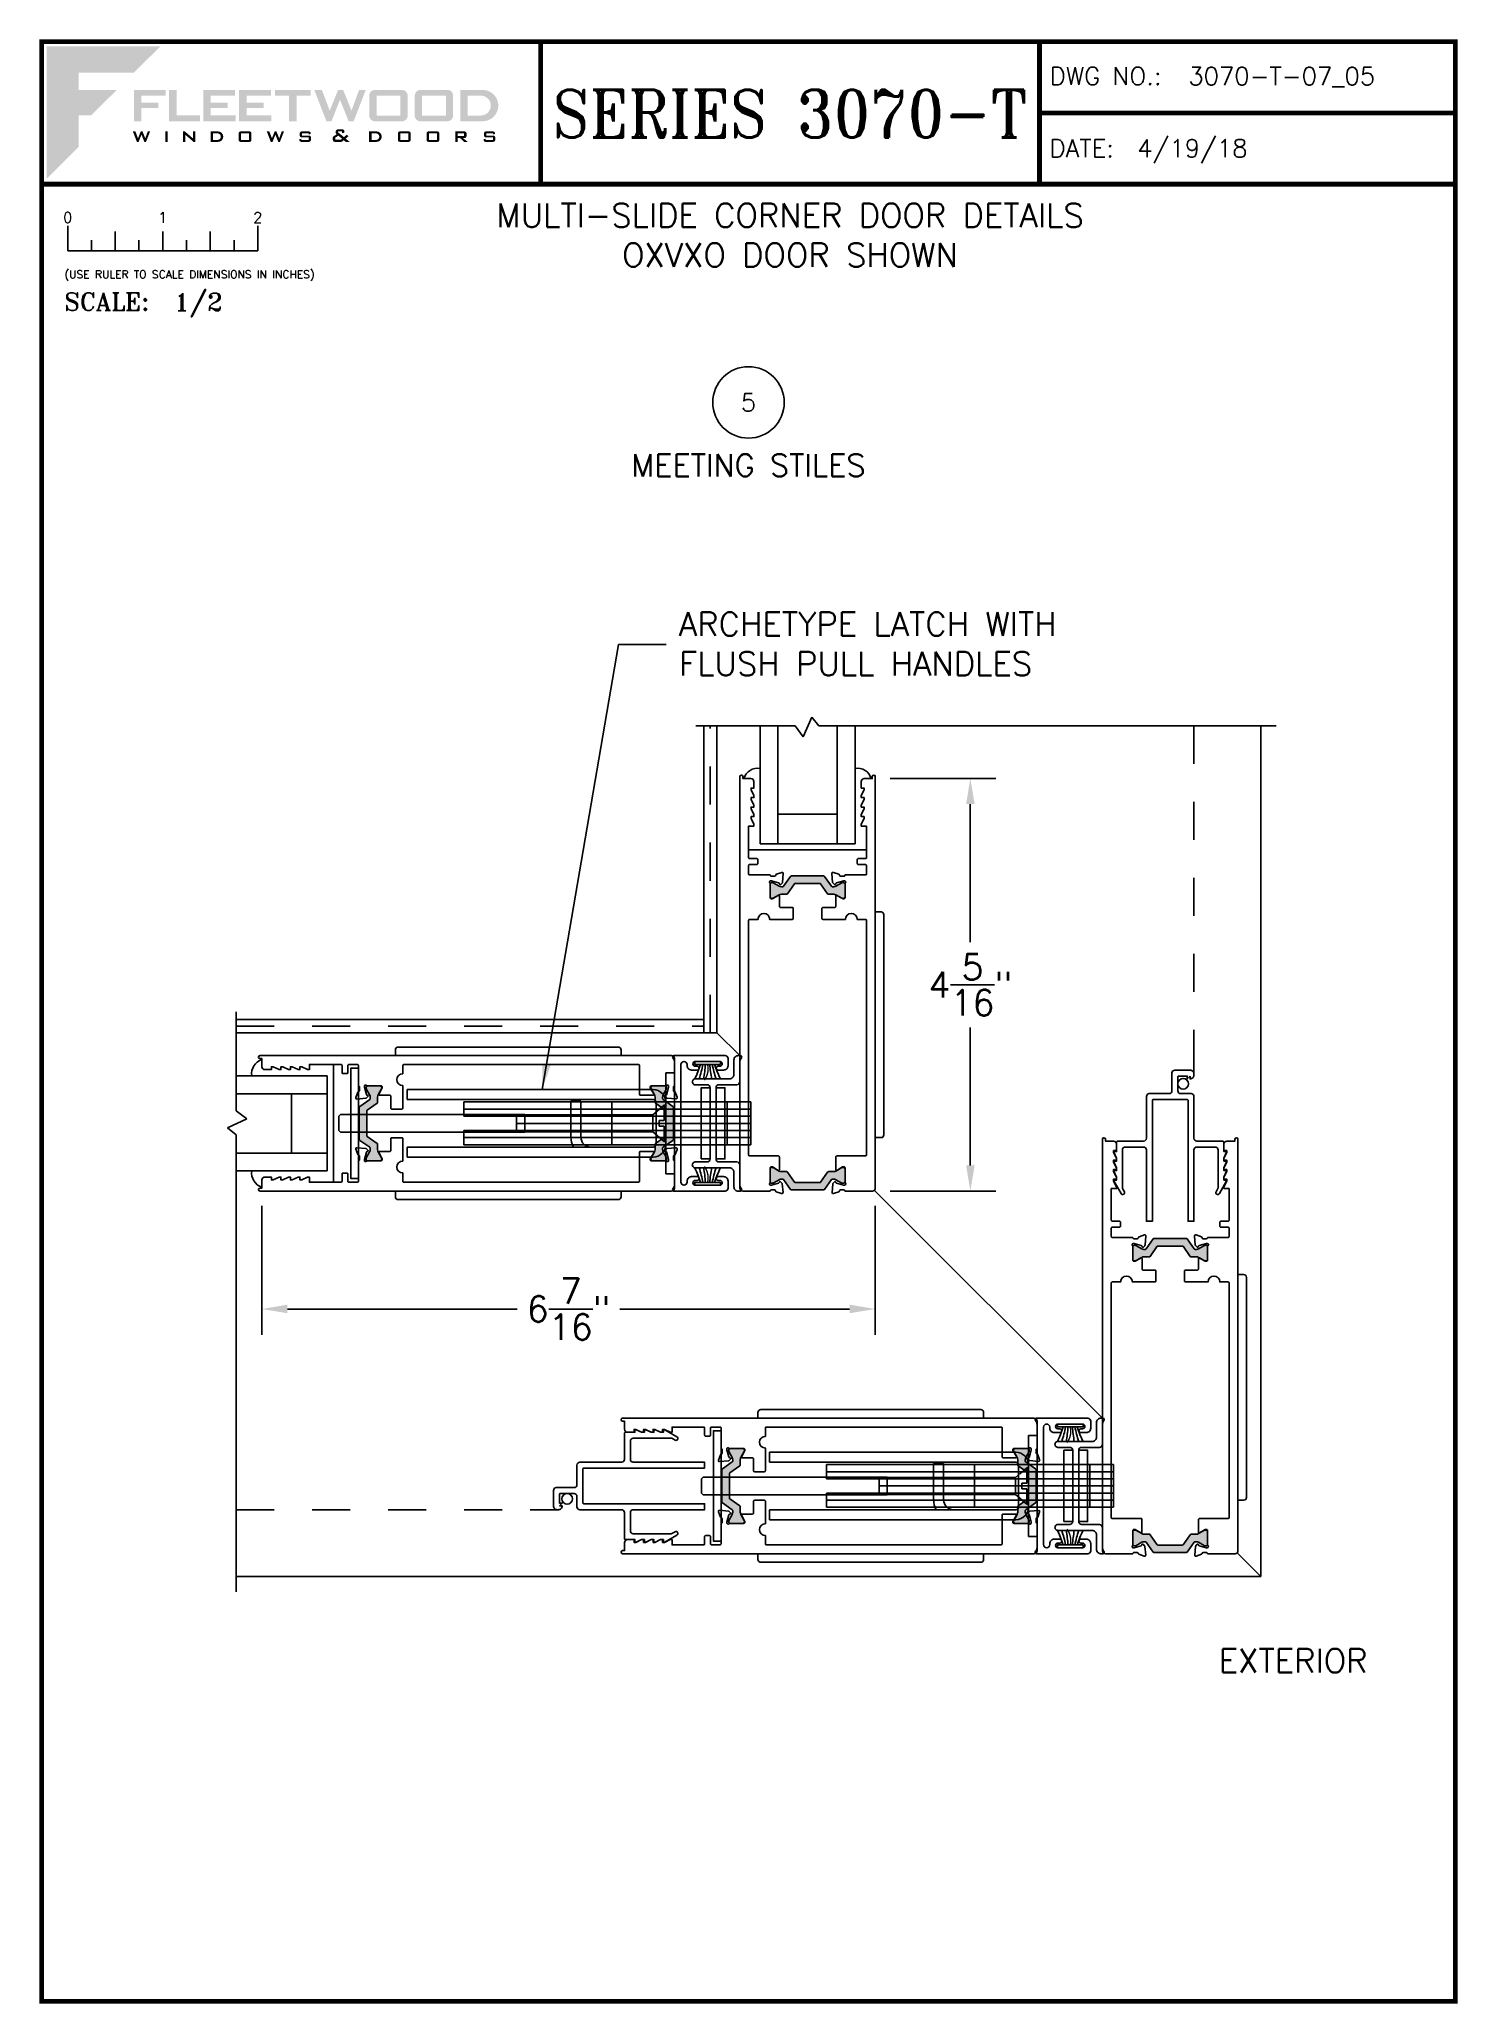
# Paper-space layout 'DETAIL 5' of a CAD drawing. Extents: x 0.3 to 7.8, y 0.1 to 10.4.
# The model-space entities are those that its viewports show. They can reach past a viewport. Long polylines and large blocks are cut down to what shows.
import ezdxf
from ezdxf.enums import TextEntityAlignment as Align

# ---------------------------------------------------------------- set-up
doc = ezdxf.new("R2010")
doc.units = 0
doc.header["$LTSCALE"] = 0.25
doc.header["$MEASUREMENT"] = 0
doc.linetypes.add('HIDDEN', pattern=[0.375, 0.25, -0.125])
doc.layers.get('0').update_dxf_attribs({"linetype": 'CONTINUOUS'})
doc.layers.get('DEFPOINTS').update_dxf_attribs({"color": 1, "linetype": 'CONTINUOUS'})
for name, color, linetype in [('DIM', 7, 'CONTINUOUS'), ('GLASS-VINYL', 7, 'CONTINUOUS'), ('Hardware', 7, 'CONTINUOUS'), ('I-STRUT', 7, 'CONTINUOUS'), ('MISC', 7, 'CONTINUOUS'), ('SASH', 5, 'CONTINUOUS'), ('SEAL', 7, 'CONTINUOUS'), ('SILL-PAN', 7, 'CONTINUOUS'), ('TITLE-BLOCK', 7, 'CONTINUOUS'), ('VENT', 5, 'CONTINUOUS')]:
    doc.layers.add(name, color=color, linetype=linetype)
doc.layers.add('VP', color=40, linetype='CONTINUOUS', plot=False)
doc.layers.get('VP').off()
doc.styles.add('ROMANS', font='romans')
doc.styles.add('ROMANT', font='romant')
doc.styles.add('SIMPLEX-094', font='simplex.shx', dxfattribs={"height": 0.094})
doc.styles.get("Standard").update_dxf_attribs({"font": 'simplex.shx'})
doc.dimstyles.new('ONE-HALF SCALE', dxfattribs={"dimscale": 0.75, "dimtxt": 0.18, "dimasz": 0.18, "dimexe": 0.18, "dimexo": 0.125, "dimgap": 0.09, "dimtad": 0, "dimtih": 1, "dimtoh": 1, "dimdec": 4, "dimlfac": 2, "dimzin": 0, "dimdsep": 46, "dimlunit": 4, "dimtxsty": 'Standard', "dimcen": 0.09, "dimadec": 0, "dimazin": 0, "dimtfac": 1, "dimtdec": 4, "dimtofl": 0, "dimtmove": 0, "dimatfit": 3, "dimfxl": 0, "dimtolj": 1, "dimtzin": 0, "dimarcsym": 0})

# ---------------------------------------------------------------- blocks, each defined once
blk = doc.blocks.new('sectball')
blk.add_circle((0, 0), 0.125)
blk.add_attdef('NO', text='', height=0.062).set_placement((0, 0), align=Align.MIDDLE_CENTER)
for tag, p in [('LINE1', (0, -0.2588)), ('LINE2', (0, -0.3864)), ('LINE3', (0, -0.5214))]:
    blk.add_attdef(tag, text='', height=0.078).set_placement(p, align=Align.CENTER)
blk = doc.blocks.new('Fleetwood_Logo_6-10-15')
h = blk.add_hatch(color=154)
h.dxf.hatch_style = 1
h.paths.add_polyline_path([(0.2526, -0.0017), (0.0019, -0.0017), (0.0019, -0.2942), (0.0725, -0.2236), (0.0725, -0.1535), (0.1007, -0.1535), (0.1567, -0.0976), (0.0725, -0.0976), (0.0725, -0.0596), (0.1946, -0.0596)])
h = blk.add_hatch(color=251)
h.dxf.hatch_style = 1
h.paths.add_polyline_path([(0.2487, -0.1256), (0.2112, -0.1256), (0.2112, -0.1102), (0.2647, -0.1102), (0.2647, -0.0976), (0.1946, -0.0976), (0.1946, -0.1667), (0.2112, -0.1667), (0.2112, -0.1377), (0.2487, -0.1377)])
h = blk.add_hatch(color=251)
h.dxf.hatch_style = 1
h.paths.add_polyline_path([(0.2886, -0.0976), (0.272, -0.0976), (0.272, -0.1667), (0.3401, -0.1667), (0.3401, -0.1535), (0.2886, -0.1535)])
h = blk.add_hatch(color=251)
h.dxf.hatch_style = 1
h.paths.add_polyline_path([(0.4175, -0.0976), (0.3474, -0.0976), (0.3474, -0.1667), (0.4185, -0.1667), (0.4185, -0.1534), (0.364, -0.1534), (0.364, -0.1377), (0.4015, -0.1377), (0.4015, -0.1256), (0.364, -0.1256), (0.364, -0.1102), (0.4175, -0.1102)])
h = blk.add_hatch(color=251)
h.dxf.hatch_style = 1
h.paths.add_polyline_path([(0.4965, -0.0976), (0.4264, -0.0976), (0.4264, -0.1667), (0.4975, -0.1667), (0.4975, -0.1534), (0.443, -0.1534), (0.443, -0.1377), (0.4804, -0.1377), (0.4804, -0.1256), (0.443, -0.1256), (0.443, -0.1102), (0.4965, -0.1102)])
h = blk.add_hatch(color=251)
h.dxf.hatch_style = 1
h.paths.add_polyline_path([(0.5842, -0.0976), (0.5054, -0.0976), (0.5054, -0.1102), (0.5365, -0.1102), (0.5365, -0.1667), (0.5531, -0.1667), (0.5531, -0.1102), (0.5842, -0.1102)])
h = blk.add_hatch(color=251)
h.dxf.hatch_style = 1
h.paths.add_polyline_path([(0.6089, -0.0976), (0.5921, -0.0976), (0.6188, -0.1667), (0.63, -0.1667), (0.6489, -0.1192), (0.6679, -0.1667), (0.6789, -0.1667), (0.7056, -0.0976), (0.6908, -0.0976), (0.6742, -0.1433), (0.6558, -0.0976), (0.6446, -0.0976), (0.6261, -0.1433)])
h = blk.add_hatch(color=251)
h.dxf.hatch_style = 1
h.paths.add_polyline_path([(0.7853, -0.0976), (0.726, -0.0976, 0.414214), (0.7133, -0.1102), (0.7133, -0.154, 0.414214), (0.726, -0.1667), (0.7853, -0.1667, 0.414214), (0.798, -0.154), (0.798, -0.1102, 0.414214)])
h.paths.add_polyline_path([(0.7819, -0.1102), (0.7819, -0.154), (0.7294, -0.154), (0.7294, -0.1102)], flags=16)
h = blk.add_hatch(color=251)
h.dxf.hatch_style = 1
h.paths.add_polyline_path([(0.8856, -0.0976), (0.8262, -0.0976, 0.414214), (0.8136, -0.1102), (0.8136, -0.154, 0.414214), (0.8262, -0.1667), (0.8856, -0.1667, 0.414214), (0.8982, -0.154), (0.8982, -0.1102, 0.414214)])
h.paths.add_polyline_path([(0.8822, -0.1102), (0.8822, -0.154), (0.8296, -0.154), (0.8296, -0.1102)], flags=16)
h = blk.add_hatch(color=251)
h.dxf.hatch_style = 1
h.paths.add_polyline_path([(0.9632, -0.0976), (0.914, -0.0976), (0.914, -0.1667), (0.9632, -0.1667, 1)])
h.paths.add_polyline_path([(0.9301, -0.1102), (0.9593, -0.1102, -1), (0.9593, -0.154), (0.9301, -0.154)], flags=16)
h = blk.add_hatch(color=7)
h.dxf.hatch_style = 1
h.paths.add_polyline_path([(0.2301, -0.1891), (0.2251, -0.1891), (0.2196, -0.2043), (0.2134, -0.1891), (0.2097, -0.1891), (0.2035, -0.2043), (0.1978, -0.1891), (0.1922, -0.1891), (0.2011, -0.2121), (0.2048, -0.2121), (0.2112, -0.1963), (0.2175, -0.2121), (0.2212, -0.2121)])
h = blk.add_hatch(color=7)
h.dxf.hatch_style = 1
h.paths.add_polyline_path([(0.2691, -0.1891), (0.2637, -0.1891), (0.2637, -0.2118), (0.2637, -0.2121), (0.2691, -0.2121)])
h = blk.add_hatch(color=7)
h.dxf.hatch_style = 1
h.paths.add_polyline_path([(0.3077, -0.1964), (0.3259, -0.2121), (0.3298, -0.2121), (0.3298, -0.1891), (0.325, -0.1891), (0.325, -0.2047), (0.3067, -0.1891), (0.3029, -0.1891), (0.3029, -0.2121), (0.3077, -0.2121)])
h = blk.add_hatch(color=7)
h.dxf.hatch_style = 1
h.paths.add_polyline_path([(0.3801, -0.1891), (0.3637, -0.1891), (0.3637, -0.2121), (0.3801, -0.2121, 1)])
h.paths.add_polyline_path([(0.3691, -0.2079), (0.3691, -0.1933), (0.3788, -0.1933, -1), (0.3788, -0.2079)], flags=16)
h = blk.add_hatch(color=7)
h.dxf.hatch_style = 1
h.paths.add_polyline_path([(0.4537, -0.2079), (0.4537, -0.1933, 0.414214), (0.4495, -0.1891), (0.4297, -0.1891, 0.414214), (0.4255, -0.1933), (0.4255, -0.2079, 0.414214), (0.4297, -0.2121), (0.4495, -0.2121, 0.414214)])
h.paths.add_polyline_path([(0.4308, -0.2079), (0.4308, -0.1933), (0.4484, -0.1933), (0.4484, -0.2079)], flags=16)
h = blk.add_hatch(color=7)
h.dxf.hatch_style = 1
h.paths.add_polyline_path([(0.5253, -0.1891), (0.5203, -0.1891), (0.5148, -0.2043), (0.5087, -0.1891), (0.5049, -0.1891), (0.4988, -0.2043), (0.493, -0.1891), (0.4874, -0.1891), (0.4963, -0.2121), (0.5001, -0.2121), (0.5064, -0.1963), (0.5127, -0.2121), (0.5164, -0.2121)])
h = blk.add_hatch(color=7)
h.dxf.hatch_style = 1
h.paths.add_polyline_path([(0.5801, -0.1891), (0.5643, -0.1891, 0.414214), (0.56, -0.1933), (0.56, -0.1981, 0.414214), (0.5643, -0.2024), (0.58, -0.2024), (0.58, -0.2078), (0.5637, -0.2078), (0.5637, -0.2052), (0.5591, -0.2062), (0.5591, -0.2078, 0.414214), (0.5634, -0.2121), (0.5805, -0.2121, 0.414214), (0.5848, -0.2078), (0.5848, -0.2024, 0.414214), (0.5805, -0.1982), (0.5648, -0.1982), (0.5648, -0.193), (0.5798, -0.193), (0.5798, -0.1958), (0.5843, -0.1948), (0.5843, -0.1933, 0.414214)])
h = blk.add_hatch(color=7)
h.dxf.hatch_style = 1
h.paths.add_polyline_path([(0.645, -0.1913, -0.222262), (0.6447, -0.1906), (0.6447, -0.1892), (0.6535, -0.1892), (0.6535, -0.193), (0.6587, -0.1918), (0.6587, -0.189, 0.414214), (0.6544, -0.1847), (0.6437, -0.1847, 0.414214), (0.6394, -0.189), (0.6394, -0.1922, 0.222262), (0.6407, -0.1948), (0.6415, -0.1955), (0.6345, -0.1998, 0.260684), (0.6329, -0.2027), (0.6329, -0.2078, 0.414214), (0.6372, -0.2121), (0.6514, -0.2121, 0.17577), (0.6536, -0.2113), (0.657, -0.2085), (0.6614, -0.2121), (0.6699, -0.2121), (0.6613, -0.2049), (0.6676, -0.1997), (0.6637, -0.1964), (0.6574, -0.2017)])
h.paths.add_polyline_path([(0.6532, -0.2052), (0.6509, -0.2072, -0.17577), (0.6502, -0.2074), (0.6382, -0.2074), (0.6382, -0.2033, -0.260684), (0.6387, -0.2025), (0.6451, -0.1985)], flags=16)
h = blk.add_hatch(color=7)
h.dxf.hatch_style = 1
h.paths.add_polyline_path([(0.7294, -0.1891), (0.713, -0.1891), (0.713, -0.2121), (0.7294, -0.2121, 1)])
h.paths.add_polyline_path([(0.7184, -0.2079), (0.7184, -0.1933), (0.7281, -0.1933, -1), (0.7281, -0.2079)], flags=16)
h = blk.add_hatch(color=7)
h.dxf.hatch_style = 1
h.paths.add_polyline_path([(0.8045, -0.2079), (0.8045, -0.1933, 0.414214), (0.8003, -0.1891), (0.7805, -0.1891, 0.414214), (0.7763, -0.1933), (0.7763, -0.2079, 0.414214), (0.7805, -0.2121), (0.8003, -0.2121, 0.414214)])
h.paths.add_polyline_path([(0.7816, -0.2079), (0.7816, -0.1933), (0.7992, -0.1933), (0.7992, -0.2079)], flags=16)
h = blk.add_hatch(color=7)
h.dxf.hatch_style = 1
h.paths.add_polyline_path([(0.8678, -0.2079), (0.8678, -0.1933, 0.414214), (0.8636, -0.1891), (0.8438, -0.1891, 0.414214), (0.8396, -0.1933), (0.8396, -0.2079, 0.414214), (0.8438, -0.2121), (0.8636, -0.2121, 0.414214)])
h.paths.add_polyline_path([(0.8449, -0.2079), (0.8449, -0.1933), (0.8624, -0.1933), (0.8624, -0.2079)], flags=16)
h = blk.add_hatch(color=7)
h.dxf.hatch_style = 1
h.paths.add_polyline_path([(0.9277, -0.1993), (0.9277, -0.1933, 0.414214), (0.9235, -0.1891), (0.9028, -0.1891), (0.9028, -0.2121), (0.9082, -0.2121), (0.9082, -0.2035), (0.9131, -0.2035), (0.9224, -0.2121), (0.9303, -0.2121), (0.9197, -0.2035), (0.9235, -0.2035, 0.414214)])
h.paths.add_polyline_path([(0.9082, -0.1993), (0.9082, -0.1933), (0.9214, -0.1933, -0.414214), (0.9224, -0.1943), (0.9224, -0.1983, -0.414214), (0.9214, -0.1993)], flags=16)
h = blk.add_hatch(color=7)
h.dxf.hatch_style = 1
h.paths.add_polyline_path([(0.9867, -0.1982), (0.971, -0.1982), (0.971, -0.193), (0.9859, -0.193), (0.9859, -0.1958), (0.9905, -0.1948), (0.9905, -0.1933, 0.414214), (0.9863, -0.1891), (0.9705, -0.1891, 0.414214), (0.9662, -0.1933), (0.9662, -0.1981, 0.414214), (0.9705, -0.2024), (0.9862, -0.2024), (0.9862, -0.2078), (0.9699, -0.2078), (0.9699, -0.2052), (0.9653, -0.2062), (0.9653, -0.2078, 0.414214), (0.9696, -0.2121), (0.9867, -0.2121, 0.414214), (0.991, -0.2078), (0.991, -0.2024, 0.414214)])
blk = doc.blocks.new('A-SIZE_P')
at = {"const_width": 0.025}
blk.add_lwpolyline([(0.313, 0.125), (7.751, 0.125), (7.751, 10.437), (0.313, 10.437)], close=True, dxfattribs=at)
for points in [[(2.938, 10.437), (2.938, 9.687)], [(5.563, 10.437), (5.563, 9.687)], [(5.563, 10.062), (7.751, 10.062)], [(0.313, 9.687), (7.751, 9.687)]]:
    blk.add_lwpolyline(points, dxfattribs=at)
at = {"xscale": 2.387023416083395, "yscale": 2.387023416083395, "zscale": 2.387023416083395}
blk.add_blockref('Fleetwood_Logo_6-10-15', (0.334, 10.416), dxfattribs=at)
for s, style, p in [('DWG NO.:', 'SIMPLEX-094', (5.617, 10.209)), ('DATE:', 'SIMPLEX-094', (5.616, 9.829)), ('SCALE:', 'ROMANT', (0.433, 9.022))]:
    blk.add_text(s, height=0.094, dxfattribs=dict(style=style)).set_placement(p)
for tag, p, style in [('DWG_NO', (6.346, 10.209), 'SIMPLEX-094'), ('DATE', (6.077, 9.829), 'SIMPLEX-094'), ('SCALE', (1.011, 9.02), 'ROMANT')]:
    blk.add_attdef(tag, p, '', height=0.094, dxfattribs=dict(style=style))
for tag, height, style, width, p, p2 in [('DWG_NO_F', 0.094, 'SIMPLEX-094', 1.745692, (6.347, 10.209), (7.683, 10.209)), ('PRODUCT', 0.25, 'ROMANT', 1.390728, (3.001, 9.934), (5.5, 9.934))]:
    blk.add_attdef(tag, text='', height=height, dxfattribs=dict(style=style, width=width)).set_placement(p, p2, align=Align.FIT)
blk = doc.blocks.new('Half')
for p, q in [((0.137, -0.219), (0.137, -0.35)), ((0.262, -0.294), (0.262, -0.35)), ((0.387, -0.249), (0.387, -0.35)), ((0.512, -0.294), (0.512, -0.35)), ((0.637, -0.249), (0.637, -0.35)), ((0.762, -0.294), (0.762, -0.35)), ((0.887, -0.249), (0.887, -0.35)), ((1.012, -0.294), (1.012, -0.35)), ((1.137, -0.219), (1.137, -0.35)), ((0.137, -0.35), (1.137, -0.35))]:
    blk.add_line(p, q)
for s, p in [('0', (0.137, -0.219)), ('1', (0.637, -0.219)), ('2', (1.137, -0.219))]:
    blk.add_text(s, height=0.055).set_placement(p, align=Align.BOTTOM_CENTER)
at = {"style": 'ROMANS'}
blk.add_text('(USE RULER TO SCALE DIMENSIONS IN INCHES)', height=0.04115, dxfattribs=at).set_placement((0.12, -0.495))
blk = doc.blocks.new('*D52')
at = {"layer": 'DEFPOINTS', "color": 0}
for p in [(4.683, 6.56), (4.684, 4.389), (5.199, 4.389)]:
    blk.add_point(p, dxfattribs=at)
at = {"layer": 'DIM', "color": 0, "lineweight": -2}
for p, q in [((4.777, 6.56), (5.334, 6.56)), ((5.199, 6.425), (5.199, 5.699)), ((5.199, 4.524), (5.199, 5.249)), ((4.777, 4.389), (5.334, 4.389))]:
    blk.add_line(p, q, dxfattribs=at)
at = {"layer": 'DIM', "color": 0}
for points in [[(5.177, 6.425), (5.222, 6.425), (5.199, 6.56)], [(5.177, 4.524), (5.222, 4.524), (5.199, 4.389)]]:
    blk.add_solid(points, dxfattribs=at)
at = {"layer": 'DIM', "color": 0, "insert": (5.199, 5.474), "char_height": 0.135, "attachment_point": 5}
blk.add_mtext('\\A1;4{\\H1.000000x;\\S5/16;}"', dxfattribs=at)
blk = doc.blocks.new('*D53')
at = {"layer": 'DEFPOINTS', "color": 0}
for p in [(1.471, 4.405), (4.699, 4.404), (1.471, 3.768)]:
    blk.add_point(p, dxfattribs=at)
at = {"layer": 'DIM', "color": 0, "lineweight": -2}
for p, q in [((1.471, 4.311), (1.471, 3.633)), ((4.699, 4.311), (4.699, 3.633)), ((1.606, 3.768), (2.815, 3.768)), ((4.564, 3.768), (3.355, 3.768))]:
    blk.add_line(p, q, dxfattribs=at)
at = {"layer": 'DIM', "color": 0}
for points in [[(1.606, 3.791), (1.606, 3.746), (1.471, 3.768)], [(4.564, 3.791), (4.564, 3.746), (4.699, 3.768)]]:
    blk.add_solid(points, dxfattribs=at)
at = {"layer": 'DIM', "color": 0, "insert": (3.085, 3.768), "char_height": 0.135, "attachment_point": 5}
blk.add_mtext('\\A1;6{\\H1.000000x;\\S7/16;}"', dxfattribs=at)
blk = doc.blocks.new('3766 SCREEN ADAPTER')
blk.add_line((0.25, 1.836), (0.25, 1.544))
blk.add_lwpolyline([(0.21, 1.528), (0.18, 1.498), (0.18, 1.528), (0.09, 1.528, 0.414214), (0.08, 1.518), (0.08, 1.373, 0.414214), (0.11, 1.343), (0.22, 1.343, -0.414214), (0.25, 1.313), (0.25, 0.873, 0.414214), (0.28, 0.843), (0.555, 0.843, -0.414214), (0.565, 0.833), (0.565, 0.733), (0.59, 0.733), (0.59, 0.718), (0.565, 0.663), (0.565, 0.633), (0.59, 0.633), (0.59, 0.618), (0.565, 0.563), (0.565, 0.533), (0.59, 0.533), (0.59, 0.518), (0.565, 0.463), (0.565, 0.433), (0.59, 0.433), (0.59, 0.418), (0.517, 0.291, -1), (0.482, 0.311), (0.502, 0.345, 0.131652), (0.503, 0.35), (0.503, 0.75, 0.414214), (0.472, 0.781), (0.28, 0.781, 0.414214), (0.25, 0.751), (0.25, 0), (0.188, 0), (0.188, 1.271, 0.414214), (0.178, 1.281), (-0.178, 1.281, 0.414214), (-0.188, 1.271), (-0.188, 0), (-0.25, 0), (-0.25, 0.751, 0.414214), (-0.28, 0.781), (-0.472, 0.781, 0.414214), (-0.503, 0.75), (-0.503, 0.35, 0.131652), (-0.502, 0.345), (-0.482, 0.311, -1), (-0.517, 0.291), (-0.59, 0.418), (-0.59, 0.433), (-0.565, 0.433), (-0.565, 0.463), (-0.59, 0.518), (-0.59, 0.533), (-0.565, 0.533), (-0.565, 0.563), (-0.59, 0.618), (-0.59, 0.633), (-0.565, 0.633), (-0.565, 0.663), (-0.59, 0.718), (-0.59, 0.733), (-0.565, 0.733), (-0.565, 0.833, -0.414214), (-0.555, 0.843), (-0.28, 0.843, 0.414214), (-0.25, 0.873), (-0.25, 1.313, -0.414214), (-0.22, 1.343), (-0.012, 1.343, 0.414214), (0.018, 1.373), (0.018, 1.56, -0.414214), (0.048, 1.59), (0.21, 1.59, -0.414214), (0.25, 1.55), (0.25, 1.538, -0.414214), (0.21, 1.498)], format="xyb", close=True)
blk.add_circle((0.136, 1.446), 0.0563)
blk = doc.blocks.new('3776-Archetype_Lock_Stile')
at = {"layer": 'I-STRUT'}
h = blk.add_hatch(color=256, dxfattribs=at)
h.dxf.hatch_style = 1
h.paths.add_polyline_path([(0.079, 0.131, -0.244698), (0.082, 0.137), (0.188, 0.211, 0.244698), (0.193, 0.221), (0.193, 0.276, -0.131652), (0.199, 0.299), (0.235, 0.362, 0.131652), (0.236, 0.366), (0.236, 0.378, 0.414214), (0.22, 0.394), (0.087, 0.394, 0.414837), (0.071, 0.378), (0.071, 0.366, 0.131652), (0.072, 0.362), (0.108, 0.299, -0.131652), (0.114, 0.276), (0.114, 0.262, -0.244698), (0.109, 0.252), (0.005, 0.179, 0.244698), (0, 0.17), (0, -0.17, 0.244698), (0.005, -0.179), (0.109, -0.252, -0.103471), (0.112, -0.256, -0.13774), (0.114, -0.262), (0.114, -0.276, -0.131652), (0.108, -0.299), (0.072, -0.362, 0.131652), (0.071, -0.366), (0.071, -0.378, 0.414214), (0.087, -0.394), (0.22, -0.394, 0.414817), (0.236, -0.378), (0.236, -0.366, 0.131652), (0.235, -0.362), (0.199, -0.299, -0.131652), (0.193, -0.276), (0.193, -0.221, 0.244698), (0.188, -0.211), (0.082, -0.137, -0.244698), (0.079, -0.131)])
h = blk.add_hatch(color=256, dxfattribs=at)
h.dxf.hatch_style = 1
h.paths.add_polyline_path([(3.305, 0.17, 0.244698), (3.3, 0.179), (3.196, 0.252, -0.244698), (3.191, 0.262), (3.191, 0.276, -0.131652), (3.197, 0.299), (3.233, 0.362, 0.131652), (3.234, 0.366), (3.234, 0.378, 0.414214), (3.218, 0.394), (3.085, 0.394, 0.414833), (3.069, 0.378), (3.069, 0.366, 0.143191), (3.07, 0.361), (3.07, 0.361), (3.106, 0.299, -0.131652), (3.112, 0.276), (3.112, 0.221, 0.244698), (3.117, 0.211), (3.223, 0.137, -0.244698), (3.226, 0.131), (3.226, -0.131, -0.244698), (3.223, -0.137), (3.117, -0.211, 0.244698), (3.112, -0.221), (3.112, -0.276, -0.131652), (3.106, -0.299), (3.07, -0.361), (3.07, -0.362, 0.113585), (3.069, -0.366), (3.069, -0.378, 0.414214), (3.085, -0.394), (3.218, -0.394, 0.414849), (3.234, -0.378), (3.234, -0.366, 0.131652), (3.233, -0.362), (3.197, -0.299, -0.131652), (3.191, -0.276), (3.191, -0.262, -0.13774), (3.193, -0.256, -0.103471), (3.196, -0.252), (3.3, -0.179, 0.244698), (3.305, -0.17)])
for points in [[(3.358, 0.62), (3.415, 0.62), (3.325, 0.62, 0.414214), (3.315, 0.61), (3.315, 0.394, 0.414214), (3.303, 0.382), (3.303, 0.347, 0.359508), (3.313, 0.335, -0.263725), (3.322, 0.328), (3.342, 0.272, -0.548619), (3.33, 0.256), (3.237, 0.264, -0.176327), (3.229, 0.268), (3.215, 0.282, -0.57735), (3.219, 0.295), (3.223, 0.297, 0.267949), (3.231, 0.305), (3.252, 0.381, 0.065543), (3.252, 0.384), (3.252, 0.39, 0.6885), (3.231, 0.398, -0.213422), (3.223, 0.394), (3.077, 0.394, 0.414214), (3.065, 0.382), (3.065, 0.373, 0.137872), (3.067, 0.367), (3.1, 0.308, -0.585524), (3.093, 0.296), (2.983, 0.296, 0.414214), (2.973, 0.286), (2.973, 0.16, -0.414214), (2.963, 0.15), (2.858, 0.15, -0.414214), (2.848, 0.16), (2.848, 0.398, 1), (2.848, 0.522), (2.848, 0.61, 0.414214), (2.838, 0.62), (0.368, 0.62, 0.406968), (0.358, 0.61), (0.358, 0.307, -0.414214), (0.348, 0.297), (0.213, 0.297, -0.585524), (0.206, 0.309), (0.242, 0.368, 0.137872), (0.244, 0.374), (0.244, 0.382, 0.414214), (0.232, 0.394), (0.08, 0.394, -0.213422), (0.071, 0.398, 0.6885), (0.051, 0.39), (0.051, 0.381, 0.065543), (0.051, 0.378), (0.07, 0.306, 0.267949), (0.079, 0.298), (0.083, 0.297, -0.57735), (0.087, 0.284), (0.072, 0.27, -0.176327), (0.065, 0.266), (-0.026, 0.258, -0.548619), (-0.038, 0.274), (-0.038, 0.274), (-0.018, 0.329, -0.263725), (-0.01, 0.336, 0.359508), (0, 0.348), (0, 0.382, 0.414214), (-0.012, 0.394), (-0.012, 0.682, -0.414214), (0.019, 0.713), (4.35, 0.713, -1), (4.35, 0.681), (4.33, 0.681), (4.33, 0.596, -0.414214), (4.299, 0.565), (4.23, 0.565), (4.23, 0.595), (4.21, 0.595), (4.15, 0.565), (4.13, 0.565), (4.13, 0.595), (4.11, 0.595), (4.05, 0.565), (4.03, 0.565), (4.03, 0.595), (4.01, 0.595), (3.95, 0.565), (3.93, 0.565), (3.93, 0.595), (3.91, 0.595), (3.85, 0.565), (3.83, 0.565), (3.83, 0.62), (3.497, 0.62, 0.414214), (3.487, 0.61), (3.487, 0.533, -0.414214), (3.477, 0.523), (3.435, 0.523, -0.414214), (3.425, 0.533), (3.425, 0.61, 0.414214), (3.415, 0.62)], [(3.358, -0.62), (3.415, -0.62), (3.325, -0.62, -0.414214), (3.315, -0.61), (3.315, -0.394, -0.414214), (3.303, -0.382), (3.303, -0.347, -0.359508), (3.313, -0.335, 0.263725), (3.322, -0.328), (3.342, -0.272, 0.548619), (3.33, -0.256), (3.237, -0.264, 0.176327), (3.229, -0.268), (3.215, -0.282, 0.57735), (3.219, -0.295), (3.223, -0.297, -0.267949), (3.231, -0.305), (3.252, -0.381, -0.065543), (3.252, -0.384), (3.252, -0.39, -0.6885), (3.231, -0.398, 0.213422), (3.223, -0.394), (3.077, -0.394, -0.414214), (3.065, -0.382), (3.065, -0.373, -0.137872), (3.067, -0.367), (3.1, -0.308, 0.585524), (3.093, -0.296), (2.983, -0.296, -0.414214), (2.973, -0.286), (2.973, -0.161, 0.414214), (2.963, -0.151), (2.858, -0.151, 0.414214), (2.848, -0.161), (2.848, -0.398, -1), (2.848, -0.522), (2.848, -0.61, -0.414214), (2.838, -0.62), (0.368, -0.62, -0.406968), (0.358, -0.61), (0.358, -0.307, 0.414214), (0.348, -0.297), (0.213, -0.297, 0.585524), (0.206, -0.309), (0.242, -0.368, -0.137872), (0.244, -0.374), (0.244, -0.382, -0.414214), (0.232, -0.394), (0.08, -0.394, 0.213422), (0.071, -0.398, -0.6885), (0.051, -0.39), (0.051, -0.381, -0.065543), (0.051, -0.378), (0.07, -0.306, -0.267949), (0.079, -0.298), (0.083, -0.297, 0.57735), (0.087, -0.284), (0.072, -0.27, 0.176327), (0.065, -0.266), (-0.026, -0.258, 0.548619), (-0.038, -0.274), (-0.038, -0.274), (-0.018, -0.329, 0.263725), (-0.01, -0.336, -0.359508), (0, -0.348), (0, -0.382, -0.414214), (-0.012, -0.394), (-0.012, -0.682, 0.414214), (0.019, -0.713), (4.35, -0.713, 1), (4.35, -0.681), (4.33, -0.681), (4.33, -0.596, 0.414214), (4.299, -0.565), (4.23, -0.565), (4.23, -0.595), (4.21, -0.595), (4.15, -0.565), (4.13, -0.565), (4.13, -0.595), (4.11, -0.595), (4.05, -0.565), (4.03, -0.565), (4.03, -0.595), (4.01, -0.595), (3.95, -0.565), (3.93, -0.565), (3.93, -0.595), (3.91, -0.595), (3.85, -0.565), (3.83, -0.565), (3.83, -0.62), (3.497, -0.62, -0.414214), (3.487, -0.61), (3.487, -0.533, 0.414214), (3.477, -0.523), (3.435, -0.523, 0.414214), (3.425, -0.533), (3.425, -0.61, -0.414214), (3.415, -0.62)]]:
    blk.add_lwpolyline(points, format="xyb")
for points in [[(0.079, 0.131), (0.079, -0.131, 0.244698), (0.082, -0.137), (0.188, -0.211, -0.244698), (0.193, -0.221), (0.193, -0.276, 0.131652), (0.199, -0.299), (0.235, -0.362, -0.131652), (0.236, -0.366), (0.236, -0.378, -0.414214), (0.22, -0.394), (0.087, -0.394, -0.414214), (0.071, -0.378), (0.071, -0.366, -0.131652), (0.072, -0.362), (0.108, -0.299, 0.131652), (0.114, -0.276), (0.114, -0.262, 0.13774), (0.112, -0.256, 0.103471), (0.109, -0.252), (0.005, -0.179, -0.244698), (0, -0.17), (0, 0.17, -0.244698), (0.005, 0.179), (0.109, 0.252, 0.244698), (0.114, 0.262), (0.114, 0.276, 0.131652), (0.108, 0.299), (0.072, 0.362, -0.131652), (0.071, 0.366), (0.071, 0.378, -0.414214), (0.087, 0.394), (0.22, 0.394, -0.414214), (0.236, 0.378), (0.236, 0.366, -0.131652), (0.235, 0.362), (0.199, 0.299, 0.131652), (0.193, 0.276), (0.193, 0.221, -0.244698), (0.188, 0.211), (0.082, 0.137, 0.244698)], [(3.226, 0.131), (3.226, -0.131, -0.244698), (3.223, -0.137), (3.117, -0.211, 0.244698), (3.112, -0.221), (3.112, -0.276, -0.131652), (3.106, -0.299), (3.07, -0.362, 0.131652), (3.069, -0.366), (3.069, -0.378, 0.414214), (3.085, -0.394), (3.218, -0.394, 0.414214), (3.234, -0.378), (3.234, -0.366, 0.131652), (3.233, -0.362), (3.197, -0.299, -0.131652), (3.191, -0.276), (3.191, -0.262, -0.13774), (3.193, -0.256, -0.103471), (3.196, -0.252), (3.3, -0.179, 0.244698), (3.305, -0.17), (3.305, 0.17, 0.244698), (3.3, 0.179), (3.196, 0.252, -0.244698), (3.191, 0.262), (3.191, 0.276, -0.131652), (3.197, 0.299), (3.233, 0.362, 0.131652), (3.234, 0.366), (3.234, 0.378, 0.414214), (3.218, 0.394), (3.085, 0.394, 0.414214), (3.069, 0.378), (3.069, 0.366, 0.131652), (3.07, 0.362), (3.106, 0.299, -0.131652), (3.112, 0.276), (3.112, 0.221, 0.244698), (3.117, 0.211), (3.223, 0.137, -0.244698)]]:
    blk.add_lwpolyline(points, format="xyb", close=True, dxfattribs=at)
blk = doc.blocks.new('*U86')
for centre, radius, start, end in [((-0.303, 1.135), 1.112, 287.4409, 295.9325), ((-0.19, 1.188), 1.16, 280.9256, 288.7507), ((-0.031, 1.124), 1.102, 273.1709, 281.1969), ((-0.031, -1.124), 1.102, 78.8031, 86.8291), ((-0.19, -1.188), 1.16, 71.2493, 79.0744), ((-0.303, -1.135), 1.112, 64.0675, 72.5591)]:
    blk.add_arc(centre, radius, start, end)
at = {"layer": 'SEAL'}
blk.add_lwpolyline([(0, -0.135), (0, 0.135), (0.03, 0.135), (0.03, -0.135)], close=True, dxfattribs=at)
at = {"layer": 'SEAL', "const_width": 0.015}
blk.add_lwpolyline([(0.03, 0, 0.219791), (0.196, 0.034)], format="xyb", dxfattribs=at)
at = {"flags": 9}
for tag, p in [('MANUFACTURER_PART_#', (0, -0.199)), ('FLEETWOOD_PART_#', (-0.001, -0.249))]:
    blk.add_attdef(tag, p, '', height=0.0312, dxfattribs=at)
blk = doc.blocks.new('Flush_Pull_Archetype')
at = {"layer": 'Hardware'}
for p, q in [((-2.926, 0.773), (-2.926, 0.713)), ((-0.581, 0.803), (-2.896, 0.803)), ((-0.551, 0.713), (-0.551, 0.773))]:
    blk.add_line(p, q, dxfattribs=at)
for centre, start, end in [((-2.896, 0.773), 90, 180), ((-0.581, 0.773), 0, 90)]:
    blk.add_arc(centre, 0.03, start, end, dxfattribs=at)
blk = doc.blocks.new('Flush_Pulls_Archetype')
at = {"layer": 'Hardware'}
blk.add_blockref('Flush_Pull_Archetype', (0, 0), dxfattribs=at)
at = {"layer": 'Hardware', "xscale": -1, "rotation": 180}
blk.add_blockref('Flush_Pull_Archetype', (0, 0), dxfattribs=at)
blk = doc.blocks.new('Archetype_Latch_Thermal')
at = {"layer": 'Hardware'}
for p, q in [((-0.815, 0.225), (2.204, 0.225)), ((-0.815, 0.225), (-0.815, -0.225)), ((-0.565, -0.225), (-0.565, 0.225)), ((0.183, -0.22), (0.183, 0.22)), ((2.803, 0.355), (0.213, 0.355)), ((0.213, 0.25), (2.803, 0.25)), ((0.647, -0.225), (0.647, 0.225)), ((1.078, 0.235), (0.973, 0.235)), ((0.973, -0.145), (0.973, 0.235)), ((1.078, -0.145), (1.078, 0.235)), ((2.204, 0.225), (2.204, 0.075)), ((2.803, 0.25), (2.803, 0.355)), ((-0.815, 0.15), (2.204, 0.15)), ((-0.815, 0.075), (2.204, 0.075)), ((-0.815, 0), (1.652, 0)), ((0.096, 0.193), (0.096, 0.03)), ((0.217, 0.089), (0.096, 0.193)), ((0.096, 0.03), (0.149, 0.03)), ((0.149, 0.03), (0.149, -0.03)), ((0.217, 0.089), (1.565, 0.089)), ((0.217, 0.089), (0.217, -0.089)), ((1.565, 0.093), (3.503, 0.093)), ((1.565, 0.093), (1.565, -0.093)), ((1.652, -0.075), (1.652, 0.075)), ((3.503, 0.093), (3.521, 0.075)), ((3.521, 0.075), (3.521, -0.075)), ((-0.815, -0.075), (2.204, -0.075)), ((-0.815, -0.15), (2.204, -0.15)), ((0.096, -0.192), (0.096, -0.03)), ((0.096, -0.03), (0.149, -0.03)), ((0.217, -0.089), (0.096, -0.192)), ((0.217, -0.089), (1.565, -0.089)), ((1.565, -0.093), (3.503, -0.093)), ((2.204, -0.075), (2.204, -0.225)), ((3.503, -0.093), (3.521, -0.075)), ((-0.815, -0.225), (2.204, -0.225)), ((2.803, -0.25), (0.213, -0.25)), ((0.213, -0.355), (2.803, -0.355)), ((2.803, -0.355), (2.803, -0.25))]:
    blk.add_line(p, q, dxfattribs=at)
at = {"layer": 'Hardware', "ltscale": 0.5}
for p, q in [((0.078, 0.206), (0.171, 0.125)), ((0.171, -0.125), (0.078, -0.205))]:
    blk.add_line(p, q, dxfattribs=at)
at = {"layer": 'Hardware', "ltscale": 0.3}
blk.add_line((0.217, 0), (0.852, 0), dxfattribs=at)
at = {"layer": 'Hardware'}
for points in [[(0.078, 0.531), (-0.012, 0.531), (-0.012, -0.531), (0.078, -0.531)], [(3.315, -0.58), (3.395, -0.58), (3.395, 0.58), (3.315, 0.58)]]:
    blk.add_lwpolyline(points, close=True, dxfattribs=at)
for centre, radius, start, end in [((0.213, 0.22), 0.135, 90, 180), ((0.213, 0.22), 0.03, 90, 180), ((0.868, -0.145), 0.105, 270, 360), ((0.868, -0.145), 0.21, 330, 360), ((0.213, -0.22), 0.135, 180, 270), ((0.213, -0.22), 0.03, 180, 270)]:
    blk.add_arc(centre, radius, start, end, dxfattribs=at)
blk = doc.blocks.new('Thermal_Archetype_Lock_Stile_wHardware')
for name in ['3776-Archetype_Lock_Stile', 'Archetype_Latch_Thermal']:
    blk.add_blockref(name, (0.285, 0))
at = {"xscale": -1}
blk.add_blockref('Flush_Pulls_Archetype', (0.285, 0), dxfattribs=at)
blk = doc.blocks.new('Yoke Strike Plate')
for points in [[(-0.094, -0.375), (-0.094, 0.375), (0, 0.375), (0, -0.375)], [(0.062, -0.375), (0.062, 0.375), (0.156, 0.375), (0.156, -0.375)]]:
    blk.add_lwpolyline(points, close=True)

msp = doc.modelspace()

# ---------------------------------------------------------------- linework, layer by layer
at = {"color": 5, "linetype": 'HIDDEN'}
for p, q in [((18.879, 2.594), (18.879, -0.782)), ((8.8, -5.655), (11.893, -5.655))]:
    msp.add_line(p, q, dxfattribs=at)
at = {"layer": 'GLASS-VINYL'}
for p, q in [((14.767, 2.737), (14.858, 2.941)), ((14.682, 2.852), (14.767, 2.737)), ((13.638, 2.594), (14.681, 2.594)), ((14.681, 2.594), (14.765, 2.48)), ((14.765, 2.48), (14.857, 2.684)), ((14.857, 2.684), (14.931, 2.594)), ((14.931, 2.594), (19.744, 2.594)), ((8.8, -0.414), (8.8, -1.459)), ((8.657, -1.545), (8.453, -1.636)), ((8.543, -1.461), (8.657, -1.545)), ((8.914, -1.543), (8.71, -1.635)), ((8.71, -1.635), (8.8, -1.709)), ((8.8, -1.459), (8.914, -1.543)), ((8.8, -1.709), (8.8, -6.52))]:
    msp.add_line(p, q, dxfattribs=at)
at = {"layer": 'GLASS-VINYL', "color": 7}
for p, q in [((14.313, 2.593), (14.313, 1.353)), ((14.5, 2.593), (14.5, 1.353)), ((15.125, 2.593), (15.125, 1.353)), ((15.313, 2.593), (15.313, 1.353)), ((15.125, 1.665), (14.5, 1.665)), ((14.192, 1.288), (15.432, 1.288)), ((15.313, 1.353), (14.313, 1.353)), ((9.823, -2.211), (9.823, -0.971)), ((8.8, -1.089), (9.758, -1.089)), ((9.758, -1.089), (9.758, -2.089)), ((8.8, -1.277), (9.758, -1.277)), ((9.383, -1.277), (9.383, -1.902)), ((8.8, -1.902), (9.758, -1.902)), ((8.8, -2.089), (9.758, -2.089))]:
    msp.add_line(p, q, dxfattribs=at)
for centre, start, end in [((14.288, 1.995), 80.7597, 162.6458), ((15.337, 1.995), 17.3542, 99.2403), ((9.116, -1.064), 107.3542, 189.2403), ((9.116, -2.114), 170.7597, 252.6458)]:
    msp.add_arc(centre, 0.153, start, end, dxfattribs=at)
at = {"layer": 'MISC'}
for p, q in [((14.099, -0.876), (13.859, -0.635)), ((17.915, -4.692), (15.518, -2.294)), ((19.583, -6.359), (19.333, -6.109))]:
    msp.add_line(p, q, dxfattribs=at)
at = {"layer": 'SILL-PAN'}
for p, q in [((13.72, 2.594), (13.72, -0.635)), ((13.859, -0.635), (13.859, 2.594)), ((19.583, -6.359), (19.583, 2.594)), ((8.8, -0.496), (13.72, -0.496)), ((8.8, -0.635), (13.859, -0.635)), ((8.8, -6.359), (19.583, -6.359))]:
    msp.add_line(p, q, dxfattribs=at)
at = {"layer": 'SILL-PAN', "linetype": 'HIDDEN'}
for p, q in [((13.789, -0.635), (13.789, 2.594)), ((8.8, -0.566), (13.72, -0.566))]:
    msp.add_line(p, q, dxfattribs=at)
at = {"layer": 'VENT'}
for points in [[(13.631, -0.938), (13.891, -0.938, -1), (13.891, -0.988), (13.871, -0.988, 1.000009), (13.871, -1.028), (13.93, -1.028, 0.414214), (13.976, -0.982), (13.976, -0.907, 0.414214), (13.945, -0.876), (13.407, -0.876, 0.650938), (13.396, -0.901, -0.186452), (13.412, -0.942), (13.412, -1.589), (13.412, -2.235, -0.186452), (13.396, -2.277, 0.650938), (13.407, -2.302), (13.945, -2.302, 0.414214), (13.976, -2.271), (13.976, -2.196, 0.414214), (13.93, -2.15), (13.871, -2.15, 1.000009), (13.871, -2.19), (13.891, -2.19, -1), (13.891, -2.24), (13.631, -2.24, -1), (13.631, -2.19), (13.651, -2.19, 1.000009), (13.651, -2.15), (13.592, -2.15, 0.414214), (13.546, -2.196), (13.546, -2.207, -1), (13.48, -2.207), (13.48, -0.971, -1), (13.546, -0.971), (13.546, -0.982, 0.414214), (13.592, -1.028), (13.651, -1.028, 1.000009), (13.651, -0.988), (13.631, -0.988, -1), (13.631, -0.938)], [(17.447, -4.754), (17.707, -4.754, -1), (17.707, -4.804), (17.687, -4.804, 1.000009), (17.687, -4.844), (17.746, -4.844, 0.414214), (17.792, -4.798), (17.792, -4.723, 0.414214), (17.761, -4.692), (17.223, -4.692, 0.650938), (17.212, -4.717, -0.186452), (17.228, -4.758), (17.228, -5.405), (17.228, -6.051, -0.186452), (17.212, -6.093, 0.650938), (17.223, -6.118), (17.761, -6.118, 0.414214), (17.792, -6.087), (17.792, -6.012, 0.414214), (17.746, -5.966), (17.687, -5.966, 1.000009), (17.687, -6.006), (17.707, -6.006, -1), (17.707, -6.056), (17.447, -6.056, -1), (17.447, -6.006), (17.467, -6.006, 1.000009), (17.467, -5.966), (17.408, -5.966, 0.414214), (17.362, -6.012), (17.362, -6.023, -1), (17.296, -6.023), (17.296, -4.787, -1), (17.362, -4.787), (17.362, -4.798, 0.414214), (17.408, -4.844), (17.467, -4.844, 1.000009), (17.467, -4.804), (17.447, -4.804, -1), (17.447, -4.754)]]:
    msp.add_lwpolyline(points, format="xyb", dxfattribs=at)
for points in [[(13.631, -2.057), (13.992, -2.057, -0.414214), (14.038, -2.103), (14.038, -2.256, 0.414214), (14.084, -2.302), (14.105, -2.302, 0.650938), (14.116, -2.277, -0.186452), (14.1, -2.235), (14.1, -2.026, 0.414214), (14.069, -1.995), (13.881, -1.995, -0.414214), (13.85, -1.964), (13.85, -1.214, -0.414214), (13.881, -1.183), (14.069, -1.183, 0.414214), (14.1, -1.152), (14.1, -0.942, -0.186452), (14.116, -0.901, 0.650938), (14.105, -0.876), (14.084, -0.876, 0.414214), (14.038, -0.922), (14.038, -1.075, -0.414214), (13.992, -1.121), (13.631, -1.121, 1.000007), (13.631, -1.183), (13.757, -1.183, -0.414214), (13.788, -1.214), (13.788, -1.964, -0.414214), (13.757, -1.995), (13.631, -1.995, 1.000007)], [(17.447, -5.873), (17.808, -5.873, -0.414214), (17.854, -5.919), (17.854, -6.072, 0.414214), (17.9, -6.118), (17.921, -6.118, 0.650938), (17.932, -6.093, -0.186452), (17.916, -6.051), (17.916, -5.842, 0.414214), (17.885, -5.811), (17.697, -5.811, -0.414214), (17.666, -5.78), (17.666, -5.03, -0.414214), (17.697, -4.999), (17.885, -4.999, 0.414214), (17.916, -4.968), (17.916, -4.758, -0.186452), (17.932, -4.717, 0.650938), (17.921, -4.692), (17.9, -4.692, 0.414214), (17.854, -4.738), (17.854, -4.891, -0.414214), (17.808, -4.937), (17.447, -4.937, 1.000007), (17.447, -4.999), (17.573, -4.999, -0.414214), (17.604, -5.03), (17.604, -5.78, -0.414214), (17.573, -5.811), (17.447, -5.811, 1.000007)]]:
    msp.add_lwpolyline(points, format="xyb", close=True, dxfattribs=at)

# ---------------------------------------------------------------- block references
for p in [(13.788, -1.589), (17.604, -5.405)]:
    msp.add_blockref('Yoke Strike Plate', p)
at = {"layer": 'Hardware', "rotation": 270}
for p in [(14.813, -2.29), (18.629, -6.106)]:
    msp.add_blockref('Flush_Pull_Archetype', p, dxfattribs=at)
at = {"layer": 'SASH'}
msp.add_blockref('3766 SCREEN ADAPTER', (18.629, -2.619), dxfattribs=at)
at = {"layer": 'SASH', "xscale": -1, "rotation": 90}
msp.add_blockref('3766 SCREEN ADAPTER', (13.729, -5.405), dxfattribs=at)
at = {"layer": 'SEAL', "xscale": -1, "rotation": 90}
for p in [(13.761, -0.938), (17.577, -4.754)]:
    msp.add_blockref('*U86', p, dxfattribs=at)
at = {"layer": 'SEAL', "rotation": 90}
for p in [(13.761, -2.24), (17.577, -6.056)]:
    msp.add_blockref('*U86', p, dxfattribs=at)
at = {"layer": 'VENT', "rotation": 90}
for p in [(14.813, -2.29), (18.629, -6.106)]:
    msp.add_blockref('3776-Archetype_Lock_Stile', p, dxfattribs=at)
at = {"layer": 'VENT', "xscale": -1}
for p in [(13.686, -1.589), (17.502, -5.405)]:
    msp.add_blockref('Thermal_Archetype_Lock_Stile_wHardware', p, dxfattribs=at)

psp = doc.layouts.new('DETAIL 5')

# ---------------------------------------------------------------- block references
at = {"layer": 'DIM'}
psp.add_blockref('Half', (0.313, 9.687), dxfattribs=at)
at = {"layer": 'DIM', "xscale": 1.504, "yscale": 1.504, "zscale": 1.504}
psp.add_blockref('sectball', (4.032, 8.538708), dxfattribs=at).add_auto_attribs({'NO': '5', 'LINE1': 'MEETING STILES'})
at = {"layer": 'TITLE-BLOCK'}
ref = psp.add_blockref('A-SIZE_P', (0, 0), dxfattribs=at)
ref.add_attrib('DATE', '4/19/18', (6.077412, 9.828844), dxfattribs={"layer": '0', "height": 0.094, "style": 'SIMPLEX-094'})
ref.add_attrib('SCALE', '1/2', (1.011009, 9.020349), dxfattribs={"layer": '0', "height": 0.094, "style": 'ROMANT'})
ref.add_attrib('PRODUCT', 'SERIES 3070-T', dxfattribs={"layer": '0', "height": 0.25, "style": 'ROMANT', "width": 0.807692}).set_placement((3.0005, 9.933516), (5.5005, 9.933516), align=Align.FIT)
ref.add_attrib('DWG_NO', '3070-T-07_05', (6.346342, 10.208791), dxfattribs={"layer": '0', "height": 0.094, "style": 'SIMPLEX-094'})

# ---------------------------------------------------------------- texts
at = {"layer": 'DIM'}
psp.add_text('EXTERIOR', height=0.125, dxfattribs=at).set_placement((6.898134, 1.854853), align=Align.CENTER)
at = {"layer": 'DIM', "insert": (4.2505, 9.419141), "char_height": 0.125, "width": 3.7629314, "attachment_point": 5}
psp.add_mtext('MULTI-SLIDE CORNER DOOR DETAILS\\POXVXO DOOR SHOWN', dxfattribs=at)
at = {"layer": 'DIM', "insert": (3.666007, 7.10117), "char_height": 0.125, "attachment_point": 7}
psp.add_mtext('\\A1;ARCHETYPE LATCH WITH\\PFLUSH PULL HANDLES', dxfattribs=at)

# ---------------------------------------------------------------- dimensions: what is measured, and where the dimension line sits
at = {"layer": 'DIM'}
dim = psp.add_linear_dim(base=(5.199155, 4.388704), p1=(4.683179, 6.559704), p2=(4.683554, 4.388704), angle=90, dimstyle='ONE-HALF SCALE', dxfattribs=at)
dim.commit()
dim.dimension.update_dxf_attribs({"geometry": '*D52', "text_midpoint": (5.199155, 5.474204)})
dim = psp.add_linear_dim(base=(1.471429, 3.768204), p1=(4.699179, 4.404329), p2=(1.471429, 4.404704), dimstyle='ONE-HALF SCALE', dxfattribs=at)
dim.commit()
dim.dimension.update_dxf_attribs({"geometry": '*D53', "text_midpoint": (3.085304, 3.768204)})

# ---------------------------------------------------------------- leaders
at = {"layer": 'DIM', "annotation_type": 0, "has_hookline": 1, "hookline_direction": 0, "text_width": 2.291667}
psp.add_leader([(2.9466, 4.923267), (3.348507, 7.265425), (3.598507, 7.265425)], dimstyle='ONE-HALF SCALE', override={"dimgap": 0.09, "dimtad": 0}, dxfattribs=at)

# ---------------------------------------------------------------- viewports
at = {"layer": 'VP'}
psp.add_viewport(center=(4.110035, 4.465405), size=(5.677244, 4.86746226), view_center_point=(14.347424, -2.148318), view_height=9.73492451, dxfattribs=at)

doc.saveas('drawing.dxf')
